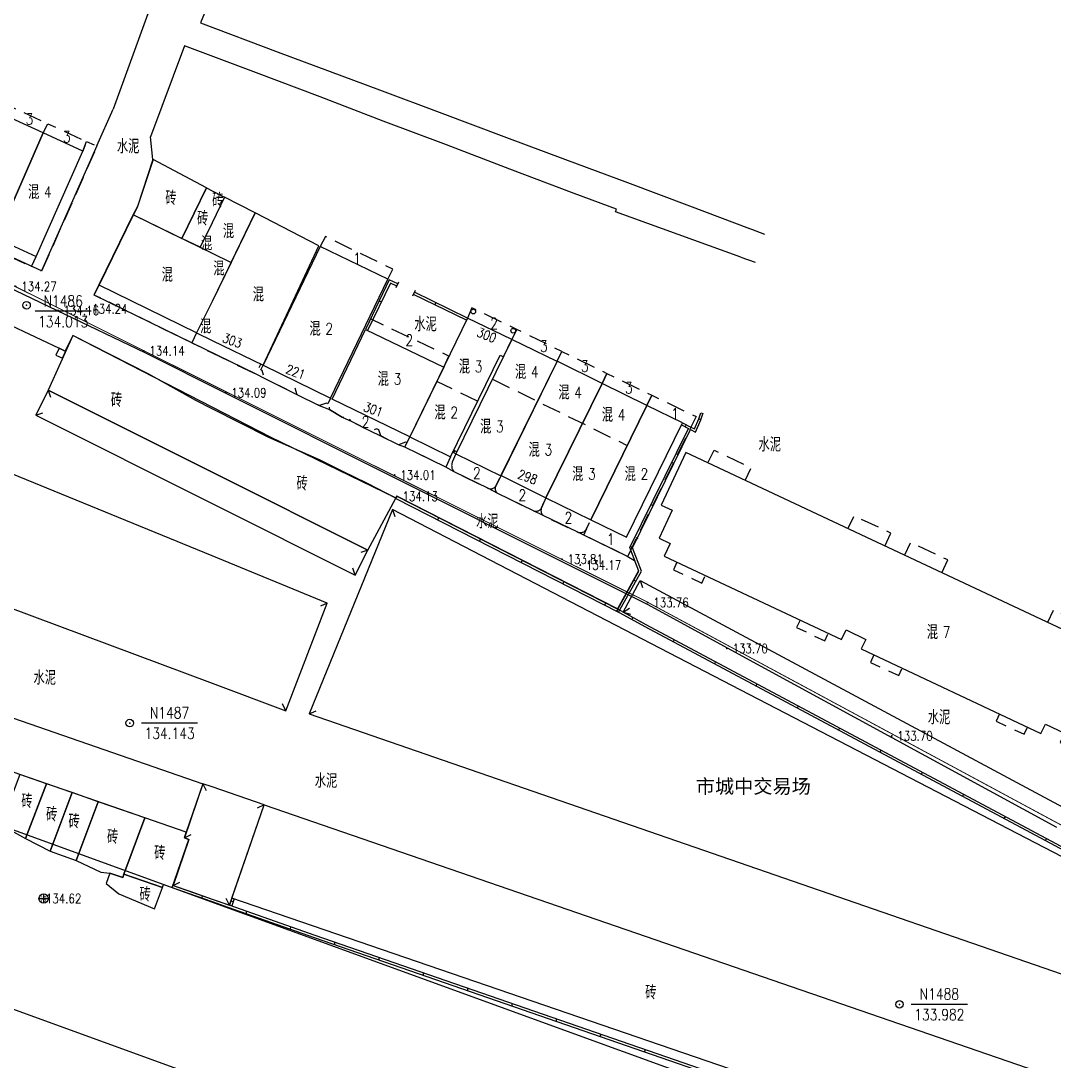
# Model space of a CAD drawing. Extents: x 529262 to 576451, y 2694391 to 2717535.
# Drawn here: x 566594.6 to 566704.8, y 2710041.6 to 2710152.6 of the extents above; entities that cross this region are included whole.
import ezdxf
from ezdxf.enums import TextEntityAlignment as Align
from ezdxf.xclip import XClip

# ---------------------------------------------------------------- set-up
doc = ezdxf.new("R2010")
doc.units = 0
doc.header["$XCLIPFRAME"] = 0
doc.linetypes.add('X5', pattern=[3, 2, -1])
for name, color, linetype in [('a红线图', 1, 'Continuous'), ('COMPONENT', 8, 'Continuous'), ('DLSS', 4, 'Continuous'), ('GCD', 8, 'Continuous'), ('GXYZ', 8, 'Continuous'), ('JMD', 8, 'Continuous'), ('KZD', 8, 'Continuous'), ('PP-COM', 7, 'Continuous'), ('RD-中线', 40, 'Continuous'), ('RD-红线', 7, 'Continuous'), ('RD-街巷路', 8, 'Continuous'), ('ZJ', 7, 'Continuous'), ('污水管径标注_W10-', 202, 'Continuous')]:
    doc.layers.add(name, color=color, linetype=linetype)
doc.styles.add('HZ', font='rs.shx', dxfattribs={"width": 0.8, "bigfont": 'hztxt.shx'})
doc.styles.add('romanc', font='romanc.shx', dxfattribs={"width": 0.8})
doc.styles.add('宋体', font='', dxfattribs={"width": 0.75})
doc.styles.add('等线体', font='simhei.ttf')
doc.styles.get('宋体').set_extended_font_data('SimSun')

# ---------------------------------------------------------------- blocks, each defined once
blk = doc.blocks.new('A$C19FD0107')
at = {"layer": 'RD-中线', "color": 8, "linetype": 'Continuous', "flags": 128}
for points in [[(-4915.64, 15741.63), (-4680.01, 15724.54, -0.06919), (-4464.53, 15678.48), (-4107.28, 15548.59, 0.074087), (-4020.64, 15530.95), (-3764.95, 15517.41)], [(-4490.73, 14139.44, 0), (-4490.29, 14139.42)], [(-3818.25, 14086.17, 0), (-3817.74, 14086.17)]]:
    blk.add_lwpolyline(points, format="xyb", dxfattribs=at)
at = {"layer": 'RD-红线', "color": 8, "linetype": 'Continuous', "flags": 128}
blk.add_lwpolyline([(-4584.2, 15730.06, -0.039951), (-4458.38, 15695.39), (-4101.13, 15565.5, 0.074087), (-4019.69, 15548.92), (-3378.21, 15514.95)], format="xyb", dxfattribs=at)
blk = doc.blocks.new('GC200')
at = {"linetype": 'Continuous', "const_width": 0.2, "flags": 128}
blk.add_lwpolyline([(-0.1, 0, 1), (0.1, 0, 1)], format="xyb", close=True, dxfattribs=at)
blk = doc.blocks.new('gc170')
at = {"color": 8, "linetype": 'Continuous'}
blk.add_circle((0, 0), 0.5, dxfattribs=at)
blk = doc.blocks.new('gc117')
at = {"color": 8}
blk.add_circle((0, 0), 0.8, dxfattribs=at)
blk.add_point((0, 0), dxfattribs=at)
blk = doc.blocks.new('gcbj0102')
for p, q in [((-1, 0), (1, 0)), ((0, -1), (0, 1))]:
    blk.add_line(p, q)
blk.add_circle((0, 0), 1)

msp = doc.modelspace()

# ---------------------------------------------------------------- linework, layer by layer
at = {"layer": 'a红线图', "color": 8, "linetype": 'Continuous', "lineweight": 0, "const_width": 0.1, "elevation": 1, "flags": 128}
msp.add_lwpolyline([(566172.43, 2710207.167), (566212.383, 2710208.175), (566252.319, 2710209.071), (566279.215, 2710209.883), (566301.016, 2710211.706), (566331.862, 2710207.632), (566348.314, 2710205.46), (566371.373, 2710199.816), (566398.459, 2710193.891), (566418.491, 2710205.643), (566445.047, 2710194.234), (566481.463, 2710178.052), (566517.661, 2710160.821), (566553.685, 2710143.725), (566589.853, 2710126.301), (566661.288, 2710090.646), (566696.597, 2710071.626), (566725.76, 2710055.912)], dxfattribs=at)
msp.add_lwpolyline([(566172.43, 2710207.167), (566212.383, 2710208.175), (566252.319, 2710209.071), (566279.215, 2710209.883), (566301.016, 2710211.706), (566331.862, 2710207.632), (566348.314, 2710205.46), (566371.373, 2710199.816), (566398.459, 2710193.891), (566418.491, 2710205.643), (566445.047, 2710194.234), (566481.463, 2710178.052), (566517.661, 2710160.821), (566553.685, 2710143.725), (566589.853, 2710126.301), (566661.288, 2710090.646), (566696.597, 2710071.626), (566725.76, 2710055.912)], dxfattribs=at)
at = {"layer": 'DLSS', "linetype": 'Continuous'}
msp.add_line((566614.998, 2710058.639), (566616.693, 2710058.038), dxfattribs=at)
at = {"layer": 'JMD', "linetype": 'Continuous'}
for p, q in [((566634.892, 2710124.68), (566634.609, 2710124.095)), ((566636.68, 2710123.789), (566636.396, 2710123.204)), ((566632.84, 2710122.709), (566633.065, 2710122.6)), ((566638.859, 2710122.508), (566638.75, 2710122.283)), ((566642.26, 2710120.856), (566642.15, 2710120.631)), ((566597.525, 2710113.191), (566597.777, 2710112.432)), ((566596.193, 2710110.512), (566596.952, 2710110.765)), ((566667.145, 2710110.022), (566666.916, 2710110.121)), ((566667.13, 2710110.76), (566667.367, 2710110.68)), ((566665.567, 2710109.491), (566665.45, 2710109.27)), ((566640.797, 2710106.482), (566640.907, 2710106.707)), ((566664.244, 2710105.337), (566664.019, 2710105.447)), ((566634.723, 2710101.852), (566634.609, 2710101.629)), ((566662.04, 2710100.849), (566661.815, 2710100.959)), ((566634.23, 2710100.436), (566634.507, 2710099.686)), ((566639.175, 2710099.577), (566639.061, 2710099.354)), ((566643.628, 2710097.302), (566643.514, 2710097.08)), ((566659.843, 2710096.376), (566659.619, 2710096.486)), ((566660.186, 2710097.473), (566660.407, 2710097.356)), ((566631.611, 2710096.108, 134.029), (566630.852, 2710095.855, 134.029)), ((566648.08, 2710095.027), (566647.966, 2710094.805)), ((566630.279, 2710093.429, 133.922), (566630.026, 2710094.188, 133.922)), ((566652.533, 2710092.752), (566652.419, 2710092.53)), ((566659.999, 2710092.935), (566660.218, 2710092.813)), ((566660.671, 2710092.888), (566660.902, 2710092.122)), ((566627.288, 2710090.466), (566626.553, 2710090.15)), ((566656.985, 2710090.477), (566656.871, 2710090.255)), ((566658.853, 2710089.499), (566659.539, 2710089.91)), ((566658.266, 2710089.823), (566658.145, 2710089.604)), ((566658.853, 2710089.499), (566659.628, 2710089.3)), ((566659.896, 2710088.924), (566659.775, 2710088.705)), ((566664.295, 2710086.549), (566664.178, 2710086.328)), ((566668.705, 2710084.193), (566668.588, 2710083.972)), ((566673.116, 2710081.836), (566672.998, 2710081.616)), ((566622.853, 2710078.985), (566622.525, 2710079.715)), ((566625.368, 2710078.655), (566626.096, 2710078.986)), ((566677.526, 2710079.48), (566677.408, 2710079.26)), ((566681.936, 2710077.124), (566681.818, 2710076.904)), ((566686.346, 2710074.768), (566686.228, 2710074.548)), ((566690.756, 2710072.412), (566690.638, 2710072.192)), ((566614.024, 2710071.184), (566614.376, 2710070.466)), ((566695.166, 2710070.056), (566695.048, 2710069.835)), ((566620.544, 2710068.958), (566619.825, 2710068.606)), ((566699.576, 2710067.7), (566699.458, 2710067.479)), ((566612.048, 2710065.423), (566612.767, 2710065.775)), ((566703.986, 2710065.344), (566703.868, 2710065.123)), ((566610.842, 2710060.364), (566611.562, 2710060.713)), ((566613.907, 2710059.027), (566613.99, 2710059.262)), ((566616.863, 2710058.243), (566616.515, 2710058.963)), ((566617.127, 2710058.998), (566617.363, 2710058.915)), ((566616.863, 2710058.243), (566617.099, 2710058.161)), ((566617.022, 2710058.696), (566617.258, 2710058.613)), ((566618.622, 2710057.363), (566618.704, 2710057.599)), ((566623.342, 2710055.713), (566623.424, 2710055.949)), ((566628.064, 2710054.069), (566628.145, 2710054.306)), ((566632.789, 2710052.434), (566632.87, 2710052.67)), ((566637.514, 2710050.798), (566637.595, 2710051.034)), ((566642.239, 2710049.163), (566642.32, 2710049.399)), ((566646.963, 2710047.527), (566647.045, 2710047.763)), ((566651.688, 2710045.892), (566651.77, 2710046.128)), ((566656.413, 2710044.256), (566656.495, 2710044.492)), ((566661.138, 2710042.621), (566661.22, 2710042.857))]:
    msp.add_line(p, q, dxfattribs=at)
at = {"layer": 'JMD', "linetype": 'X5', "flags": 128}
for points, elevation in [([(566592.776, 2710142.54), (566593.237, 2710143.565), (566597.478, 2710141.585), (566596.997, 2710140.612)], 135.197), ([(566596.997, 2710140.612), (566597.478, 2710141.585), (566601.613, 2710139.697), (566601.22, 2710138.668)], 135.22), ([(566601.22, 2710138.668), (566601.613, 2710139.697), (566602.741, 2710139.196), (566596.824, 2710125.876), (566595.747, 2710126.366), (566596.225, 2710127.44)], 136.063), ([(566592.034, 2710129.353), (566591.558, 2710128.274), (566595.747, 2710126.366), (566596.225, 2710127.44)], 134.288), ([(566633.763, 2710125.018), (566634.265, 2710126.077), (566627.088, 2710129.575), (566626.545, 2710128.492)], 133.768), ([(566613.355, 2710119.275), (566612.84, 2710118.218), (566602.439, 2710123.316), (566602.966, 2710124.377)], 134.15), ([(566646.988, 2710118.58), (566647.51, 2710119.653), (566642.718, 2710121.948), (566642.26, 2710120.856)], 133.867), ([(566639.711, 2710115.619), (566640.24, 2710116.805), (566631.91, 2710120.777), (566631.373, 2710119.651)], 138.223), ([(566613.355, 2710119.275), (566612.84, 2710118.218), (566614.998, 2710117.167)], 134.15), ([(566651.802, 2710116.251), (566652.317, 2710117.305), (566647.51, 2710119.653), (566646.988, 2710118.58)], 134.377), ([(566614.998, 2710117.167), (566619.697, 2710114.877), (566620.199, 2710115.93)], 134.15), ([(566651.802, 2710116.251), (566652.317, 2710117.305), (566657.116, 2710114.961), (566656.595, 2710113.894)], 134.377), ([(566627.623, 2710112.32), (566627.353, 2710111.724), (566627.21, 2710111.799), (566626.449, 2710111.521), (566624.08, 2710112.679), (566623.848, 2710113.421), (566623.684, 2710113.508), (566622.923, 2710113.266), (566620.588, 2710114.414), (566620.328, 2710115.268), (566620.197, 2710115.331), (566620.436, 2710115.825)], 134.161), ([(566644.908, 2710114.34), (566659.292, 2710107.285)], 134.377), ([(566656.595, 2710113.894), (566657.116, 2710114.961), (566661.901, 2710112.625), (566661.382, 2710111.547)], 134.377), ([(566643.325, 2710111.994), (566638.977, 2710114.11)], 134.725), ([(566661.382, 2710111.547), (566661.901, 2710112.625), (566666.618, 2710110.359), (566659.316, 2710095.441), (566654.641, 2710097.721), (566655.399, 2710099.348)], 134.489), ([(566640.429, 2710106.067), (566639.936, 2710104.968), (566635.569, 2710107.097), (566636.105, 2710108.208)], 134.725), ([(566667.882, 2710105.427), (566668.544, 2710106.782), (566672.478, 2710104.911), (566671.845, 2710103.565)], 133.453), ([(566686.774, 2710096.549), (566687.416, 2710097.915), (566683.456, 2710099.769), (566682.817, 2710098.409)], 134.243), ([(566692.846, 2710093.696), (566693.49, 2710095.066), (566689.508, 2710096.945), (566688.861, 2710095.569)], 134.246), ([(566664.588, 2710094.824), (566664.209, 2710094.017), (566667.241, 2710092.607), (566667.614, 2710093.402)], 134.533), ([(566708.078, 2710086.538), (566708.719, 2710087.902), (566704.764, 2710089.768), (566704.12, 2710088.398)], 134.243), ([(566677.719, 2710088.656), (566677.347, 2710087.863), (566680.36, 2710086.439), (566680.736, 2710087.239)], 134.527), ([(566685.6, 2710084.942), (566685.222, 2710084.137), (566688.243, 2710082.75), (566688.608, 2710083.528)], 134.509), ([(566698.989, 2710078.646), (566698.63, 2710077.882), (566701.616, 2710076.472), (566701.977, 2710077.241)], 134.535)]:
    msp.add_lwpolyline(points, dxfattribs=dict(at, elevation=elevation))
at = {"layer": 'JMD', "linetype": 'Continuous', "flags": 128}
for points, elevation in [([(566587.966, 2710131.184), (566592.034, 2710129.353), (566596.997, 2710140.612), (566592.776, 2710142.54)], 134.344), ([(566592.034, 2710129.353), (566596.225, 2710127.44), (566601.22, 2710138.668), (566596.997, 2710140.612)], 134.288), ([(566614.392, 2710134.752), (566608.729, 2710137.76), (566607.064, 2710132.748), (566606.627, 2710131.87), (566611.765, 2710129.365)], 133.73), ([(566627.623, 2710112.32), (566633.763, 2710125.018), (566626.545, 2710128.492), (566620.436, 2710115.825)], 134.161), ([(566640.429, 2710106.067), (566645.718, 2710116.892), (566646.074, 2710116.717), (566646.988, 2710118.58), (566642.26, 2710120.856), (566636.105, 2710108.208)], 134.725), ([(566639.711, 2710115.619), (566636.105, 2710108.208), (566627.808, 2710112.218), (566631.373, 2710119.651)], 138.223), ([(566599.039, 2710116.576), (566599.369, 2710117.313), (566598.686, 2710117.653), (566598.356, 2710116.916)], 136.862), ([(566651.8, 2710116.246), (566646.988, 2710118.58), (566641.005, 2710106.381), (566645.817, 2710104.047)], 134.377), ([(566645.821, 2710104.055), (566650.614, 2710101.698), (566656.595, 2710113.894), (566651.802, 2710116.251)], 134.986), ([(566650.614, 2710101.698), (566655.399, 2710099.348), (566661.382, 2710111.547), (566656.595, 2710113.894)], 134.913), ([(566655.399, 2710099.348), (566659.206, 2710097.493), (566665.189, 2710109.692), (566661.382, 2710111.547)], 134.906), ([(566719.745, 2710081.056), (566667.882, 2710105.427), (566665.534, 2710106.534), (566662.912, 2710100.914), (566664.089, 2710100.361), (566662.686, 2710097.374), (566663.862, 2710096.822), (566663.225, 2710095.464), (566682.131, 2710086.584), (566682.617, 2710087.601), (566684.727, 2710086.592), (566684.238, 2710085.6), (566703.403, 2710076.571), (566703.892, 2710077.563), (566705.938, 2710076.584), (566705.449, 2710075.592), (566715.067, 2710071.108)], 133.39), ([(566658.853, 2710089.499), (566660.671, 2710092.888), (566720.469, 2710060.801), (566755.28, 2710045.56), (566753.851, 2710042.228), (566723.206, 2710055.388), (566717.006, 2710058.388), (566661.315, 2710088.141), (566658.853, 2710089.499)], 133.685), ([(566708.135, 2710038.769), (566704.803, 2710028.925), (566617.127, 2710058.998), (566620.544, 2710068.958)], 134.712)]:
    msp.add_lwpolyline(points, close=True, dxfattribs=dict(at, elevation=elevation))
for points, elevation in [([(566614.392, 2710134.752), (566611.765, 2710129.365)], 133.73), ([(566614.998, 2710131.034), (566613.719, 2710128.412), (566611.765, 2710129.365), (566614.392, 2710134.752), (566614.998, 2710134.44)], 133.73), ([(566614.998, 2710134.44), (566616.325, 2710133.756), (566614.998, 2710131.034)], 133.73), ([(566614.998, 2710127.789), (566617.024, 2710126.801), (566619.594, 2710132.071), (566616.325, 2710133.756), (566614.998, 2710131.034)], 133.98), ([(566614.998, 2710118.474), (566620.436, 2710115.825), (566626.394, 2710128.566), (566619.594, 2710132.071), (566614.998, 2710122.644)], 133.98), ([(566614.998, 2710122.644), (566613.355, 2710119.275), (566602.966, 2710124.377), (566606.627, 2710131.87), (566614.998, 2710127.789)], 135.325), ([(566614.998, 2710131.034), (566613.719, 2710128.412), (566614.998, 2710127.789)], 133.98), ([(566614.998, 2710127.789), (566617.024, 2710126.801), (566614.998, 2710122.644)], 135.325), ([(566614.998, 2710122.644), (566613.355, 2710119.275), (566614.998, 2710118.474)], 133.98), ([(566614.998, 2710095.498), (566556.937, 2710119.269), (566551.641, 2710105.561), (566614.998, 2710081.916)], 135.885), ([(566614.998, 2710095.498), (566556.937, 2710119.269), (566551.641, 2710105.561), (566614.998, 2710081.916)], 135.885), ([(566614.998, 2710111.181), (566613.255, 2710112.057), (566608.249, 2710114.885), (566600.167, 2710118.992), (566597.525, 2710113.191), (566614.998, 2710104.434)], 135.051), ([(566614.998, 2710104.434), (566597.525, 2710113.191), (566596.193, 2710110.512), (566614.998, 2710101.087)], 134.196), ([(566614.998, 2710104.434), (566631.611, 2710096.108), (566634.588, 2710101.658), (566631.564, 2710103.203), (566628.893, 2710104.528), (566626.461, 2710105.727), (566621.068, 2710108.131), (566614.998, 2710111.181)], 135.051), ([(566614.998, 2710101.087), (566630.279, 2710093.429), (566631.611, 2710096.108), (566614.998, 2710104.434)], 134.196), ([(566614.998, 2710081.916), (566622.853, 2710078.985), (566627.288, 2710090.466), (566614.998, 2710095.498)], 135.885)]:
    msp.add_lwpolyline(points, dxfattribs=dict(at, elevation=elevation))
for points in [[(566634.805, 2710124.5), (566633.907, 2710124.933), (566631.373, 2710119.651)], [(566634.696, 2710124.275), (566634.024, 2710124.599), (566631.598, 2710119.542)], [(566642.15, 2710120.631), (566636.483, 2710123.384)], [(566642.26, 2710120.856), (566636.593, 2710123.609)], [(566666.025, 2710108.964), (566666.569, 2710108.697), (566667.145, 2710110.022)], [(566666.135, 2710109.188), (566666.444, 2710109.037), (566666.916, 2710110.121)], [(566666.915, 2710110.122), (566667.13, 2710110.76)], [(566667.145, 2710110.022), (566667.356, 2710110.65)], [(566667.145, 2710110.022), (566667.145, 2710110.022)], [(566659.57, 2710096.388), (566665.804, 2710109.081)], [(566659.843, 2710096.376), (566666.025, 2710108.964)], [(566665.079, 2710109.467), (566665.804, 2710109.081)], [(566665.189, 2710109.692), (566666.135, 2710109.188)], [(566641.005, 2710106.381), (566640.659, 2710106.55)], [(566641.114, 2710106.606), (566640.769, 2710106.775)], [(566634.609, 2710101.629), (566658.367, 2710089.491), (566660.804, 2710093.865), (566659.843, 2710096.376)], [(566634.723, 2710101.852), (566658.266, 2710089.823), (566660.529, 2710093.885), (566659.57, 2710096.388)], [(566753.752, 2710041.998), (566723.102, 2710055.161), (566716.892, 2710058.165), (566661.195, 2710087.921), (566658.145, 2710089.604)], [(566753.851, 2710042.228), (566723.206, 2710055.388), (566717.006, 2710058.388), (566661.315, 2710088.141), (566658.266, 2710089.823)], [(566614.998, 2710070.852), (566614.024, 2710071.184), (566612.048, 2710065.423), (566612.521, 2710065.261), (566610.842, 2710060.364), (566614.998, 2710058.9)], [(566614.998, 2710058.9), (566616.863, 2710058.243), (566620.544, 2710068.958), (566614.998, 2710070.852)], [(566612.239, 2710066.036), (566607.848, 2710067.559), (566605.602, 2710061.557), (566609.7, 2710060.142), (566609.7, 2710060.142)], [(566610.761, 2710060.128), (566612.553, 2710059.507), (566614.998, 2710058.639)], [(566610.842, 2710060.364), (566612.635, 2710059.743), (566614.998, 2710058.905)], [(566614.998, 2710058.905), (566616.776, 2710058.274), (566625.98, 2710055.055), (566704.452, 2710027.892), (566715.449, 2710024.005), (566776.275, 2710002.568)], [(566617.127, 2710058.998), (566616.863, 2710058.243)], [(566617.363, 2710058.915), (566617.099, 2710058.161)], [(566614.998, 2710058.639), (566616.693, 2710058.038), (566625.898, 2710054.819), (566704.37, 2710027.656), (566715.366, 2710023.769), (566775.523, 2710002.568)]]:
    msp.add_lwpolyline(points, dxfattribs=at)
at = {"layer": 'JMD', "linetype": 'X5', "flags": 128}
for points, elevation in [([(566636.105, 2710108.208), (566635.789, 2710107.579), (566635.624, 2710107.639), (566634.894, 2710107.354), (566632.997, 2710108.29), (566632.799, 2710108.929), (566632.558, 2710109.048), (566631.889, 2710108.809), (566629.928, 2710109.79, -0.2746929), (566629.598, 2710110.471, -0.2830419), (566628.926, 2710110.276), (566627.569, 2710111.077), (566627.507, 2710111.548), (566627.808, 2710112.218)], 134.029), ([(566641.005, 2710106.381), (566640.628, 2710105.477, 0.3066737), (566640.835, 2710104.456), (566644.424, 2710102.722, 0.3697279), (566645.257, 2710102.942), (566645.821, 2710104.055)], 134.377), ([(566645.821, 2710104.055), (566645.257, 2710102.942, 0.4362336), (566645.559, 2710102.124), (566649.241, 2710100.326, 0.3993393), (566650.138, 2710100.609), (566650.614, 2710101.698)], 134.986), ([(566650.614, 2710101.698), (566650.138, 2710100.609, 0.3880623), (566650.435, 2710099.737), (566653.941, 2710098.052, 0.4071489), (566654.955, 2710098.394), (566655.399, 2710099.348)], 134.913)]:
    msp.add_lwpolyline(points, format="xyb", dxfattribs=dict(at, elevation=elevation))
at = {"layer": 'JMD', "linetype": 'Continuous', "flags": 128}
for points in [[(566634.23, 2710100.436), (566625.368, 2710078.655), (566711.342, 2710048.951), (566715.205, 2710058.446)], [(566555.031, 2710091.642), (566614.024, 2710071.184), (566612.239, 2710066.036), (566553.262, 2710086.489)], [(566555.031, 2710091.642), (566614.024, 2710071.184), (566612.239, 2710066.036), (566553.262, 2710086.489)], [(566594.513, 2710072.183), (566592.475, 2710066.815), (566595.1, 2710065.358), (566597.348, 2710071.2)], [(566597.348, 2710071.2), (566595.1, 2710065.358), (566597.736, 2710064.025), (566600.088, 2710070.25)], [(566600.088, 2710070.25), (566597.736, 2710064.025), (566600.509, 2710063.013), (566602.869, 2710069.285)], [(566602.869, 2710069.285), (566600.509, 2710063.013), (566603.155, 2710061.752), (566604.102, 2710061.679), (566605.476, 2710061.198), (566605.602, 2710061.557), (566607.848, 2710067.559)], [(566612.239, 2710066.036), (566607.848, 2710067.559), (566605.602, 2710061.557), (566609.7, 2710060.142), (566609.815, 2710060.46), (566610.761, 2710060.128), (566612.521, 2710065.261), (566612.048, 2710065.423)], [(566608.876, 2710057.861), (566609.7, 2710060.142), (566605.602, 2710061.557), (566605.476, 2710061.198), (566604.102, 2710061.679), (566603.714, 2710060.551), (566605.073, 2710059.476)]]:
    msp.add_lwpolyline(points, close=True, dxfattribs=at)
at = {"layer": 'KZD', "linetype": 'Continuous'}
for p, q in [((566602.122, 2710121.582, 134.013), (566596.122, 2710121.582, 134.013)), ((566613.466, 2710077.673, 134.143), (566607.466, 2710077.673, 134.143)), ((566695.572, 2710047.673, 133.982), (566689.572, 2710047.673, 133.982))]:
    msp.add_line(p, q, dxfattribs=at)
at = {"layer": 'RD-街巷路', "color": 8, "linetype": 'Continuous'}
for points, elevation in [([(566594.401, 2710158.024), (566600.936, 2710155.734), (566608.134, 2710153.297), (566604.452, 2710143.144)], 133.666), ([(566616.25, 2710158.389), (566613.764, 2710152.344), (566622.055, 2710149.206), (566632.878, 2710145.186), (566639.496, 2710142.704), (566646.138, 2710140.215), (566652.699, 2710137.78), (566659.304, 2710135.304), (566665.927, 2710132.821), (566672.317, 2710130.424), (566672.551, 2710130.336)], 134.943), ([(566671.41, 2710127.365), (566658.049, 2710132.189), (566658.151, 2710132.476), (566653.626, 2710134.155), (566646.774, 2710136.738), (566640.02, 2710139.328), (566633.258, 2710141.868), (566626.533, 2710144.469), (566619.752, 2710147.01), (566612.079, 2710149.903), (566608.436, 2710140.184)], 134.943), ([(566602.71, 2710139.223), (566596.793, 2710125.903), (566591.528, 2710128.301)], 133.666), ([(566608.698, 2710137.787), (566607.033, 2710132.775), (566606.596, 2710131.897), (566602.935, 2710124.404), (566602.408, 2710123.343), (566612.81, 2710118.245), (566619.667, 2710114.904), (566620.558, 2710114.441), (566622.893, 2710113.293), (566624.05, 2710112.706), (566626.419, 2710111.548), (566627.539, 2710111.104), (566628.896, 2710110.303), (566629.898, 2710109.817), (566631.859, 2710108.836), (566632.967, 2710108.317), (566634.864, 2710107.381), (566635.539, 2710107.124), (566639.906, 2710104.995), (566640.805, 2710104.483), (566644.448, 2710102.726), (566645.459, 2710102.184), (566649.267, 2710100.329), (566650.277, 2710099.842), (566653.971, 2710098.053), (566654.611, 2710097.748), (566659.286, 2710095.468), (566660.073, 2710095.025), (566660.499, 2710093.912), (566658.236, 2710089.85), (566634.693, 2710101.879), (566634.558, 2710101.685), (566621.234, 2710108.158), (566600.136, 2710119.019), (566599.338, 2710117.34), (566593.014, 2710120.32)], 134.943)]:
    msp.add_lwpolyline(points, dxfattribs=dict(at, elevation=elevation))
at = {"layer": 'RD-街巷路', "color": 8}
for points, elevation in [([(566602.71, 2710139.223), (566604.452, 2710143.144)], 133.666), ([(566608.698, 2710137.787), (566608.436, 2710140.184)], 133.73), ([(566672.551, 2710130.336), (566673.923, 2710129.822)], 134.943), ([(566671.41, 2710127.365), (566672.926, 2710126.818)], 134.943)]:
    msp.add_lwpolyline(points, dxfattribs=dict(at, elevation=elevation))
at = {"layer": '污水管径标注_W10-'}
msp.add_lwpolyline([(566380.78, 2710197.337), (566397.853, 2710194.147), (566418.694, 2710206.049), (566435.66, 2710198.346), (566453.871, 2710190.078), (566463.311, 2710185.792), (566472.074, 2710181.794), (566490.27, 2710173.494), (566498.799, 2710169.603), (566508.366, 2710164.979), (566526.373, 2710156.276), (566535.682, 2710151.776), (566544.393, 2710147.6), (566562.428, 2710138.955), (566580.463, 2710130.31), (566598.498, 2710121.664), (566607.822, 2710117.195), (566616.459, 2710112.868), (566634.342, 2710103.911), (566652.224, 2710094.954), (566661.468, 2710090.324), (566669.953, 2710085.704), (566687.518, 2710076.14), (566705.082, 2710066.576)], dxfattribs=at)

# ---------------------------------------------------------------- block references
at = {"layer": 'COMPONENT', "linetype": 'Continuous', "xscale": 0.5, "yscale": 0.5}
msp.add_blockref('gcbj0102', (566597.041, 2710058.952), dxfattribs=at)
at = {"layer": 'GCD', "linetype": 'Continuous'}
ref = msp.add_blockref('GC200', (566594.059, 2710124.244, 134.273), dxfattribs=dict(at, xscale=0.5, yscale=0.5, zscale=0.5))
ref.add_attrib('height', '134.27', dxfattribs={"linetype": 'Continuous', "height": 1, "style": 'HZ', "width": 0.8}).set_placement((566594.659, 2710124.244, 134.273), align=Align.MIDDLE_LEFT)
ref = msp.add_blockref('GC200', (566598.569, 2710121.682, 134.158), dxfattribs=dict(at, xscale=0.5, yscale=0.5, zscale=0.5))
ref.add_attrib('height', '134.16', dxfattribs={"linetype": 'Continuous', "height": 1, "style": 'HZ', "width": 0.8}).set_placement((566599.169, 2710121.682, 134.158), align=Align.MIDDLE_LEFT)
ref = msp.add_blockref('GC200', (566601.617, 2710121.837, 134.244), dxfattribs=dict(at, xscale=0.5, yscale=0.5, zscale=0.5))
ref.add_attrib('height', '134.24', dxfattribs={"linetype": 'Continuous', "height": 1, "style": 'HZ', "width": 0.8}).set_placement((566602.217, 2710121.837, 134.244), align=Align.MIDDLE_LEFT)
ref = msp.add_blockref('GC200', (566607.712, 2710117.375, 134.14), dxfattribs=dict(at, xscale=0.5, yscale=0.5, zscale=0.5))
ref.add_attrib('height', '134.14', dxfattribs={"linetype": 'Continuous', "height": 1, "style": 'HZ', "width": 0.8}).set_placement((566608.312, 2710117.375, 134.14), align=Align.MIDDLE_LEFT)
ref = msp.add_blockref('GC200', (566616.445, 2710112.902, 134.09), dxfattribs=dict(at, xscale=0.5, yscale=0.5, zscale=0.5))
ref.add_attrib('height', '134.09', dxfattribs={"linetype": 'Continuous', "height": 1, "style": 'HZ', "width": 0.8}).set_placement((566617.045, 2710112.902, 134.09), align=Align.MIDDLE_LEFT)
ref = msp.add_blockref('GC200', (566634.476, 2710104.119, 134.01), dxfattribs=dict(at, xscale=0.5, yscale=0.5, zscale=0.5))
ref.add_attrib('height', '134.01', dxfattribs={"linetype": 'Continuous', "height": 1, "style": 'HZ', "width": 0.8}).set_placement((566635.076, 2710104.119, 134.01), align=Align.MIDDLE_LEFT)
ref = msp.add_blockref('GC200', (566634.723, 2710101.852, 134.131), dxfattribs=dict(at, xscale=0.5, yscale=0.5, zscale=0.5))
ref.add_attrib('height', '134.13', dxfattribs={"linetype": 'Continuous', "height": 1, "style": 'HZ', "width": 0.8}).set_placement((566635.323, 2710101.852, 134.131), align=Align.MIDDLE_LEFT)
ref = msp.add_blockref('GC200', (566652.316, 2710095.155, 133.808), dxfattribs=dict(at, xscale=0.5, yscale=0.5, zscale=0.5))
ref.add_attrib('height', '133.81', dxfattribs={"linetype": 'Continuous', "height": 1, "style": 'HZ', "width": 0.8}).set_placement((566652.916, 2710095.155, 133.808), align=Align.MIDDLE_LEFT)
ref = msp.add_blockref('GC200', (566654.272, 2710094.521, 134.172), dxfattribs=dict(at, xscale=0.5, yscale=0.5, zscale=0.5))
ref.add_attrib('height', '134.17', dxfattribs={"linetype": 'Continuous', "height": 1, "style": 'HZ', "width": 0.8}).set_placement((566654.872, 2710094.521, 134.172), align=Align.MIDDLE_LEFT)
ref = msp.add_blockref('GC200', (566661.468, 2710090.529, 133.76), dxfattribs=dict(at, xscale=0.5, yscale=0.5, zscale=0.5))
ref.add_attrib('height', '133.76', dxfattribs={"linetype": 'Continuous', "height": 1, "style": 'HZ', "width": 0.8}).set_placement((566662.068, 2710090.529, 133.76), align=Align.MIDDLE_LEFT)
ref = msp.add_blockref('GC200', (566669.912, 2710085.629, 133.7), dxfattribs=dict(at, xscale=0.5, yscale=0.5, zscale=0.5))
ref.add_attrib('height', '133.70', dxfattribs={"linetype": 'Continuous', "height": 1, "style": 'HZ', "width": 0.8}).set_placement((566670.512, 2710085.629, 133.7), align=Align.MIDDLE_LEFT)
ref = msp.add_blockref('GC200', (566687.495, 2710076.298, 133.7), dxfattribs=dict(at, xscale=0.5, yscale=0.5, zscale=0.5))
ref.add_attrib('height', '133.70', dxfattribs={"linetype": 'Continuous', "height": 1, "style": 'HZ', "width": 0.8}).set_placement((566688.095, 2710076.298, 133.7), align=Align.MIDDLE_LEFT)
ref = msp.add_blockref('GC200', (566597.043, 2710058.96, 134.619), dxfattribs=dict(at, xscale=0.1999999999534339, yscale=0.1999999999534339, zscale=0.1999999999534339))
ref.add_attrib('height', '134.62', dxfattribs={"linetype": 'Continuous', "height": 1, "style": 'HZ', "width": 0.8}).set_placement((566597.283, 2710058.96, 134.619), align=Align.MIDDLE_LEFT)
at = {"layer": 'JMD', "linetype": 'Continuous', "xscale": 0.5, "yscale": 0.5, "zscale": 0.5}
for p in [(566642.862, 2710121.562), (566647.121, 2710119.517)]:
    msp.add_blockref('gc170', p, dxfattribs=at)
at = {"layer": 'KZD', "linetype": 'Continuous', "xscale": 0.5, "yscale": 0.5, "zscale": 0.5}
for p in [(566595.216, 2710122.225, 134.013), (566606.216, 2710077.673, 134.143), (566688.322, 2710047.673, 133.982)]:
    msp.add_blockref('gc117', p, dxfattribs=at)
at = {"layer": 'PP-COM'}
ref = msp.add_blockref('A$C19FD0107', (570997.993, 2694390.603), dxfattribs=at)
XClip(ref).set_block_clipping_path([(-9366.4383134884, 14428.6043910822), (-3328.4480743363, 17452.7484863754)])

# ---------------------------------------------------------------- texts
at = {"layer": 'GXYZ', "linetype": 'Continuous', "style": '宋体'}
msp.add_text('污', height=0.5, dxfattribs=at).set_placement((566597.041, 2710058.945), align=Align.MIDDLE)
at = {"layer": 'JMD', "linetype": 'Continuous', "style": 'HZ', "width": 0.8}
for s, p in [('3', (566595.11, 2710142.091)), ('3', (566599.098, 2710140.186)), ('4', (566597.073, 2710134.304)), ('1', (566630.07, 2710127.208)), ('2', (566627.084, 2710119.723)), ('2', (566644.668, 2710120.285)), ('2', (566635.632, 2710118.508)), ('3', (566649.977, 2710117.863)), ('3', (566643.016, 2710115.687, -139.862)), ('4', (566649.01, 2710115.121)), ('3', (566654.354, 2710115.738)), ('3', (566634.363, 2710114.368)), ('4', (566653.639, 2710112.929)), ('3', (566659.044, 2710113.426)), ('2', (566640.417, 2710110.789)), ('4', (566658.268, 2710110.543)), ('1', (566663.974, 2710110.637)), ('2', (566630.959, 2710109.776)), ('3', (566645.289, 2710109.288)), ('3', (566650.457, 2710106.82)), ('2', (566642.838, 2710104.332)), ('3', (566655.107, 2710104.237)), ('2', (566660.702, 2710104.234)), ('2', (566647.686, 2710101.977)), ('2', (566652.596, 2710099.56)), ('1', (566657.103, 2710097.282)), ('7', (566692.932, 2710087.366))]:
    msp.add_text(s, height=1.2, dxfattribs=at).set_placement(p, align=Align.MIDDLE_LEFT)
for s, p in [('混', (566596.573, 2710134.304)), ('砖', (566611.219, 2710133.665)), ('砖', (566616.211, 2710133.441)), ('砖', (566614.603, 2710131.479)), ('混', (566617.355, 2710130.132)), ('混', (566615.023, 2710128.828)), ('混', (566616.335, 2710126.152)), ('混', (566610.826, 2710125.483)), ('混', (566620.539, 2710123.379)), ('混', (566614.919, 2710119.967)), ('混', (566626.584, 2710119.723)), ('混', (566642.516, 2710115.687, -139.862)), ('混', (566648.51, 2710115.121)), ('混', (566633.863, 2710114.368)), ('混', (566653.139, 2710112.929)), ('砖', (566605.409, 2710112.126)), ('混', (566639.917, 2710110.789)), ('混', (566657.768, 2710110.543)), ('混', (566644.789, 2710109.288)), ('混', (566649.957, 2710106.82)), ('混', (566654.607, 2710104.237)), ('混', (566660.202, 2710104.234)), ('砖', (566625.206, 2710103.221)), ('混', (566692.432, 2710087.366)), ('砖', (566595.857, 2710069.338)), ('砖', (566598.496, 2710067.927)), ('砖', (566600.89, 2710067.191)), ('砖', (566605.003, 2710065.535)), ('砖', (566610.036, 2710063.817)), ('砖', (566608.46, 2710059.384)), ('砖', (566662.403, 2710048.948))]:
    msp.add_text(s, height=1.5, dxfattribs=at).set_placement(p, align=Align.MIDDLE_RIGHT)
at = {"layer": 'KZD', "linetype": 'Continuous', "style": 'romanc', "width": 0.8}
for s, p in [('N1486', (566599.122, 2710122.682)), ('134.013', (566599.122, 2710120.482)), ('N1487', (566610.466, 2710078.773)), ('134.143', (566610.466, 2710076.573)), ('N1488', (566692.572, 2710048.773)), ('133.982', (566692.572, 2710046.573))]:
    msp.add_text(s, height=1.2, dxfattribs=at).set_placement(p, align=Align.MIDDLE)
at = {"layer": 'ZJ', "color": 8, "linetype": 'Continuous', "style": 'HZ', "width": 0.8}
for p in [(566606.051, 2710139.248), (566637.771, 2710120.276), (566674.481, 2710107.455), (566644.359, 2710099.257), (566597.151, 2710082.579), (566692.54, 2710078.361), (566627.154, 2710071.588)]:
    msp.add_text('水泥', height=1.5, dxfattribs=at).set_placement(p, align=Align.MIDDLE)
for s, rotation, p in [('300', 338.41162, (566644.294, 2710119.038)), ('303', 339.89787, (566617.161, 2710118.465)), ('221', 339.89787, (566623.916, 2710115.127)), ('301', 339.89787, (566632.203, 2710111.105)), ('298', 339.89787, (566648.667, 2710103.919))]:
    msp.add_text(s, height=1, rotation=rotation, dxfattribs=at).set_placement(p, align=Align.MIDDLE)
at = {"layer": 'ZJ', "color": 8, "linetype": 'Continuous', "style": '等线体'}
msp.add_text('市城中交易场', height=1.5, dxfattribs=at).set_placement((566672.732, 2710070.955), align=Align.MIDDLE)

doc.saveas('drawing.dxf')
